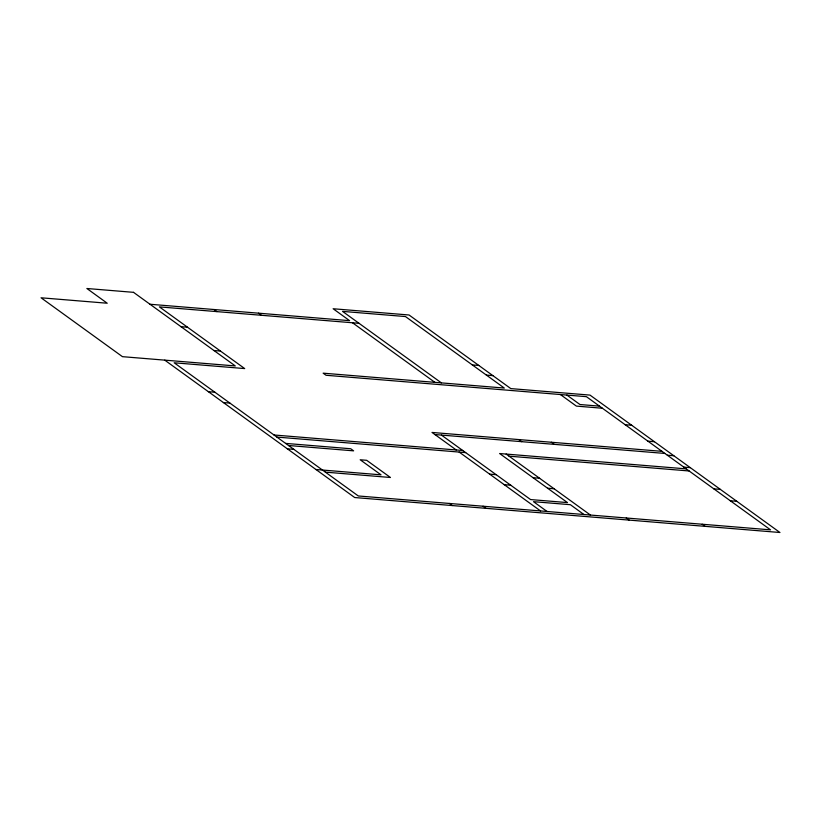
<?xml version="1.0" encoding="UTF-8"?>
<svg xmlns="http://www.w3.org/2000/svg" width="821" height="821" viewBox="0 0 821 821"><rect width="100%" height="100%" fill="white"/><g stroke="black" fill="none" stroke-linecap="round" stroke-linejoin="round"><path stroke-width="1.23" d="M149.997 304.252L349.602 320.662L333.131 308.747L409.063 314.997L510.816 388.6L590.012 395.106L779.95 532.501L354.703 497.536L164.764 360.142M359.023 323.31L159.407 306.89L244.689 368.578L174.175 362.779L358.305 495.966L770.529 529.853L586.41 396.676L326.05 375.269L323.146 373.165L504.31 388.056L405.461 316.557L342.542 311.385L441.39 382.884M181.01 326.686L187.516 327.22M472.332 364.924L478.838 365.468M213.953 350.516L220.459 351.06M486.381 375.094L492.887 375.628M599.494 406.138L579.965 404.527L566.88 395.065M602.398 408.242L576.363 406.097L560.374 394.532M625.171 424.714L631.677 425.247M208.37 391.689L214.876 392.222M223.394 402.557L229.901 403.09M647.943 441.185L654.45 441.719M661.993 451.345L432.01 432.441L456.24 449.97M434.925 434.545L664.907 453.449M667.329 455.203L673.836 455.737M683.801 467.118L690.307 467.652M273.988 434.986L462.746 450.503M686.223 468.873L499.63 453.531L567.475 502.596L530.582 499.568L441.431 435.079M276.903 437.08L465.661 452.607M509.051 456.168L689.127 470.977M285.616 443.391L350.711 448.748L353.615 450.852L288.53 445.495M287.35 448.82L293.856 449.354M713.839 488.854L720.356 489.388M489.675 474.148L496.182 474.682M533.065 477.719L539.582 478.253M730.321 500.769L736.827 501.303M504.207 484.667L510.724 485.201M547.607 488.228L554.113 488.762M315.941 469.499L381.026 474.846L360.193 459.77L366.7 460.314L390.447 477.483L325.352 472.137M702.191 524.239L705.095 526.343M551.343 442.252L554.257 444.356M518.8 439.574L521.704 441.677M626.249 518L629.163 520.093M352.507 322.766L434.884 382.35M506.147 454.064L590.453 515.054M583.947 514.521L570.379 504.699L533.496 501.672L547.063 511.483M459.144 452.063L540.557 510.949M258.482 313.17L261.386 315.274M214.004 309.517L216.908 311.621M483.056 506.218L485.96 508.322M449.426 503.458L452.33 505.562M133.525 292.338L86.872 288.499L107.223 303.226L41.05 297.787L122.452 356.663L235.278 365.94L133.525 292.338"/></g></svg>
